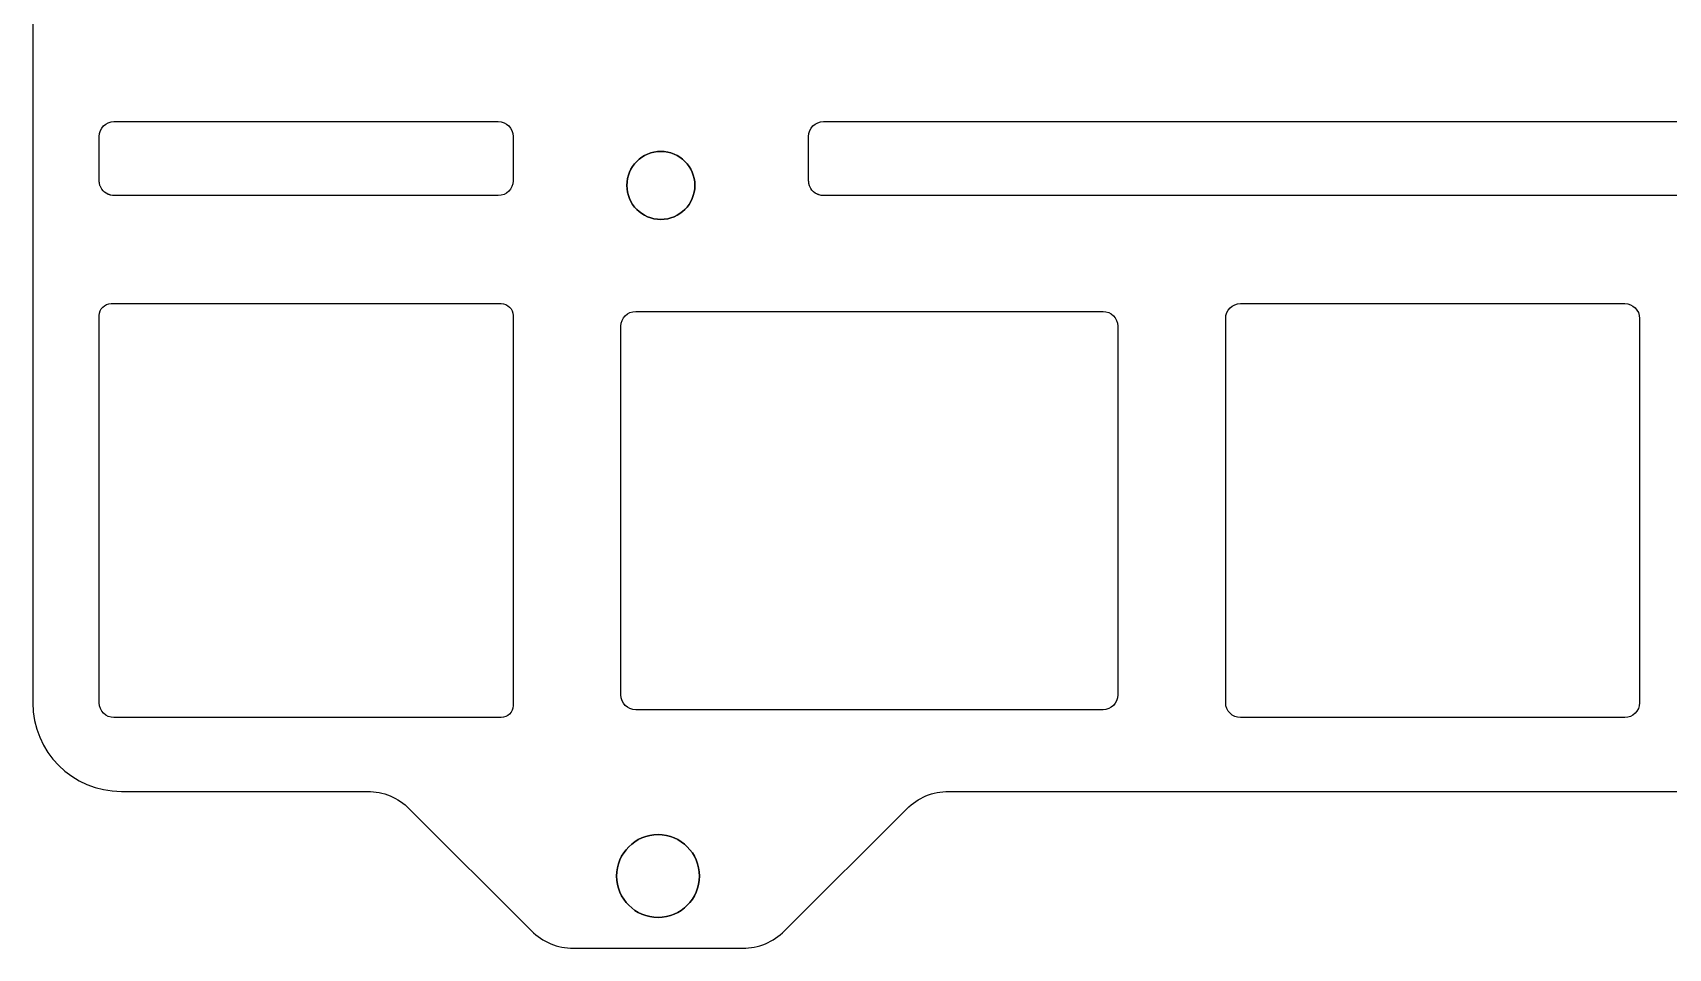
# Model space of a CAD drawing. Header units: millimetres. Extents: x -162 to 185, y -145 to -15.
# Drawn here: x -161.8 to -106.5, y -144.5 to -113.5 of the extents above; entities that cross this region are included whole.
import ezdxf

# ---------------------------------------------------------------- set-up
doc = ezdxf.new("R2010")
doc.units = ezdxf.units.MM
doc.layers.get('0').update_dxf_attribs({"linetype": 'CONTINUOUS'})

msp = doc.modelspace()

# ---------------------------------------------------------------- linework, layer by layer
for p, q in [((-161.83, -23.183), (-161.83, -136.195)), ((-161.83, -23.183), (-161.83, -136.195)), ((-159.08, -116.539), (-146.08, -116.539)), ((-159.08, -116.539), (-146.08, -116.539)), ((-135.08, -116.539), (-65.08, -116.539)), ((-135.08, -116.539), (-65.08, -116.539)), ((-159.58, -118.539), (-159.58, -117.039)), ((-159.58, -118.539), (-159.58, -117.039)), ((-145.58, -117.039), (-145.58, -118.539)), ((-145.58, -117.039), (-145.58, -118.539)), ((-135.58, -118.539), (-135.58, -117.039)), ((-135.58, -118.539), (-135.58, -117.039)), ((-146.08, -119.039), (-159.08, -119.039)), ((-146.08, -119.039), (-159.08, -119.039)), ((-65.08, -119.039), (-135.08, -119.039)), ((-65.08, -119.039), (-135.08, -119.039)), ((-159.176, -122.695), (-145.983, -122.695)), ((-159.176, -122.695), (-145.983, -122.695)), ((-120.972, -122.695), (-107.972, -122.695)), ((-120.972, -122.695), (-107.972, -122.695)), ((-159.58, -136.195), (-159.58, -123.099)), ((-159.58, -136.195), (-159.58, -123.099)), ((-145.58, -123.099), (-145.58, -136.292)), ((-145.58, -123.099), (-145.58, -136.292)), ((-141.43, -122.958), (-125.622, -122.958)), ((-141.43, -122.958), (-125.622, -122.958)), ((-121.472, -136.195), (-121.472, -123.195)), ((-121.472, -136.195), (-121.472, -123.195)), ((-107.472, -123.195), (-107.472, -136.195)), ((-107.472, -123.195), (-107.472, -136.195)), ((-141.93, -135.932), (-141.93, -123.458)), ((-141.93, -135.932), (-141.93, -123.458)), ((-125.122, -123.458), (-125.122, -135.932)), ((-125.122, -123.458), (-125.122, -135.932)), ((-125.622, -136.432), (-141.43, -136.432)), ((-125.622, -136.432), (-141.43, -136.432)), ((-145.983, -136.695), (-159.08, -136.695)), ((-145.983, -136.695), (-159.08, -136.695)), ((-107.972, -136.695), (-120.972, -136.695)), ((-107.972, -136.695), (-120.972, -136.695)), ((-158.83, -139.195), (-150.503, -139.195)), ((-158.83, -139.195), (-150.503, -139.195)), ((-130.846, -139.195), (-48.108, -139.195)), ((-130.846, -139.195), (-48.108, -139.195)), ((-149.089, -139.781), (-144.955, -143.914)), ((-149.089, -139.781), (-144.955, -143.914)), ((-136.394, -143.914), (-132.26, -139.781)), ((-136.394, -143.914), (-132.26, -139.781)), ((-143.541, -144.5), (-137.808, -144.5)), ((-143.541, -144.5), (-137.808, -144.5))]:
    msp.add_line(p, q)
at = {"extrusion": (0, 0, -1)}
for centre, radius in [((140.58, -118.695), 1.15), ((140.675, -142.056), 1.4)]:
    msp.add_circle(centre, radius, dxfattribs=at)
for centre, radius in [((-140.58, -118.695), 1.15), ((-140.675, -142.056), 1.4)]:
    msp.add_circle(centre, radius)
for points in [[(-159.58, -117.039), (-159.58, -116.763), (-159.356, -116.539), (-159.08, -116.539)], [(-159.58, -117.039), (-159.58, -116.763), (-159.356, -116.539), (-159.08, -116.539)], [(-146.08, -116.539), (-145.804, -116.539), (-145.58, -116.763), (-145.58, -117.039)], [(-146.08, -116.539), (-145.804, -116.539), (-145.58, -116.763), (-145.58, -117.039)], [(-135.58, -117.039), (-135.58, -116.763), (-135.356, -116.539), (-135.08, -116.539)], [(-135.58, -117.039), (-135.58, -116.763), (-135.356, -116.539), (-135.08, -116.539)], [(-145.58, -118.539), (-145.58, -118.815), (-145.804, -119.039), (-146.08, -119.039)], [(-145.58, -118.539), (-145.58, -118.815), (-145.804, -119.039), (-146.08, -119.039)], [(-159.58, -123.099), (-159.58, -122.876), (-159.399, -122.695), (-159.176, -122.695)], [(-159.58, -123.099), (-159.58, -122.876), (-159.399, -122.695), (-159.176, -122.695)], [(-145.983, -122.695), (-145.76, -122.695), (-145.58, -122.876), (-145.58, -123.099)], [(-145.983, -122.695), (-145.76, -122.695), (-145.58, -122.876), (-145.58, -123.099)], [(-121.472, -123.195), (-121.472, -122.919), (-121.248, -122.695), (-120.972, -122.695)], [(-121.472, -123.195), (-121.472, -122.919), (-121.248, -122.695), (-120.972, -122.695)], [(-107.972, -122.695), (-107.696, -122.695), (-107.472, -122.919), (-107.472, -123.195)], [(-107.972, -122.695), (-107.696, -122.695), (-107.472, -122.919), (-107.472, -123.195)], [(-141.93, -123.458), (-141.93, -123.182), (-141.706, -122.958), (-141.43, -122.958)], [(-141.93, -123.458), (-141.93, -123.182), (-141.706, -122.958), (-141.43, -122.958)], [(-125.622, -122.958), (-125.346, -122.958), (-125.122, -123.182), (-125.122, -123.458)], [(-125.622, -122.958), (-125.346, -122.958), (-125.122, -123.182), (-125.122, -123.458)], [(-141.43, -136.432), (-141.706, -136.432), (-141.93, -136.209), (-141.93, -135.932)], [(-141.43, -136.432), (-141.706, -136.432), (-141.93, -136.209), (-141.93, -135.932)], [(-125.122, -135.932), (-125.122, -136.209), (-125.346, -136.432), (-125.622, -136.432)], [(-125.122, -135.932), (-125.122, -136.209), (-125.346, -136.432), (-125.622, -136.432)], [(-161.83, -136.195), (-161.83, -137.852), (-160.487, -139.195), (-158.83, -139.195)], [(-161.83, -136.195), (-161.83, -137.852), (-160.487, -139.195), (-158.83, -139.195)], [(-159.08, -136.695), (-159.356, -136.695), (-159.58, -136.471), (-159.58, -136.195)], [(-159.08, -136.695), (-159.356, -136.695), (-159.58, -136.471), (-159.58, -136.195)], [(-145.58, -136.292), (-145.58, -136.515), (-145.76, -136.695), (-145.983, -136.695)], [(-145.58, -136.292), (-145.58, -136.515), (-145.76, -136.695), (-145.983, -136.695)], [(-120.972, -136.695), (-121.248, -136.695), (-121.472, -136.471), (-121.472, -136.195)], [(-120.972, -136.695), (-121.248, -136.695), (-121.472, -136.471), (-121.472, -136.195)], [(-107.472, -136.195), (-107.472, -136.471), (-107.696, -136.695), (-107.972, -136.695)], [(-107.472, -136.195), (-107.472, -136.471), (-107.696, -136.695), (-107.972, -136.695)]]:
    msp.add_open_spline(points, degree=3)
for points, knots in [([(-159.08, -119.039), (-159.117, -119.039), (-159.153, -119.035), (-159.184, -119.028), (-159.195, -119.026), (-159.206, -119.023), (-159.216, -119.02), (-159.219, -119.019), (-159.222, -119.019), (-159.225, -119.018), (-159.23, -119.016), (-159.236, -119.014), (-159.242, -119.012), (-159.245, -119.011), (-159.247, -119.01), (-159.249, -119.009), (-159.251, -119.009), (-159.253, -119.008), (-159.253, -119.008), (-159.254, -119.008), (-159.254, -119.008), (-159.254, -119.008), (-159.254, -119.008), (-159.254, -119.008), (-159.255, -119.008), (-159.255, -119.007), (-159.259, -119.006), (-159.261, -119.005), (-159.262, -119.005), (-159.263, -119.004), (-159.264, -119.004), (-159.264, -119.004), (-159.265, -119.004), (-159.265, -119.004), (-159.265, -119.003), (-159.266, -119.003), (-159.266, -119.003), (-159.272, -119.001), (-159.278, -118.998), (-159.283, -118.996), (-159.37, -118.957), (-159.442, -118.891), (-159.488, -118.827), (-159.51, -118.795), (-159.527, -118.764), (-159.539, -118.737), (-159.545, -118.722), (-159.549, -118.711), (-159.555, -118.694), (-159.559, -118.683), (-159.563, -118.668), (-159.567, -118.652), (-159.568, -118.648), (-159.569, -118.642), (-159.569, -118.642), (-159.569, -118.642), (-159.569, -118.641), (-159.57, -118.64), (-159.57, -118.639), (-159.573, -118.625), (-159.574, -118.618), (-159.574, -118.616), (-159.574, -118.614), (-159.574, -118.613), (-159.578, -118.588), (-159.58, -118.564), (-159.58, -118.539)], [-19, -19, -19, -19, -18.382759, -18.382759, -18.382759, -18.14184, -18.14184, -18.14184, -18.062266, -18.062266, -18.062266, -17.906023, -17.906023, -17.906023, -17.827585, -17.827585, -17.827585, -17.779072, -17.779072, -17.779072, -17.762544, -17.762544, -17.762544, -17.75048, -17.75048, -17.75048, -17.611715, -17.611715, -17.611715, -17.535251, -17.535251, -17.535251, -17.514217, -17.514217, -17.514217, -17.484812, -17.484812, -17.484812, -17.000001, -17.000001, -17.000001, -16.399595, -16.399595, -16.399595, -16.099392, -16.099392, -16.099392, -15.936548, -15.936548, -15.936548, -15.824637, -15.824637, -15.824637, -15.79919, -15.79919, -15.79919, -15.760116, -15.760116, -15.760116, -15.154061, -15.154061, -15.154061, -15, -15, -15, -14, -14, -14, -14]), ([(-159.08, -119.039), (-159.117, -119.039), (-159.153, -119.035), (-159.184, -119.028), (-159.195, -119.026), (-159.206, -119.023), (-159.216, -119.02), (-159.219, -119.019), (-159.222, -119.019), (-159.225, -119.018), (-159.23, -119.016), (-159.236, -119.014), (-159.242, -119.012), (-159.245, -119.011), (-159.247, -119.01), (-159.249, -119.009), (-159.251, -119.009), (-159.253, -119.008), (-159.253, -119.008), (-159.254, -119.008), (-159.254, -119.008), (-159.254, -119.008), (-159.254, -119.008), (-159.254, -119.008), (-159.255, -119.008), (-159.255, -119.007), (-159.259, -119.006), (-159.261, -119.005), (-159.262, -119.005), (-159.263, -119.004), (-159.264, -119.004), (-159.264, -119.004), (-159.265, -119.004), (-159.265, -119.004), (-159.265, -119.003), (-159.266, -119.003), (-159.266, -119.003), (-159.272, -119.001), (-159.278, -118.998), (-159.283, -118.996), (-159.37, -118.957), (-159.442, -118.891), (-159.488, -118.827), (-159.51, -118.795), (-159.527, -118.764), (-159.539, -118.737), (-159.545, -118.722), (-159.549, -118.711), (-159.555, -118.694), (-159.559, -118.683), (-159.563, -118.668), (-159.567, -118.652), (-159.568, -118.648), (-159.569, -118.642), (-159.569, -118.642), (-159.569, -118.642), (-159.569, -118.641), (-159.57, -118.64), (-159.57, -118.639), (-159.573, -118.625), (-159.574, -118.618), (-159.574, -118.616), (-159.574, -118.614), (-159.574, -118.613), (-159.578, -118.588), (-159.58, -118.564), (-159.58, -118.539)], [-19, -19, -19, -19, -18.382759, -18.382759, -18.382759, -18.14184, -18.14184, -18.14184, -18.062266, -18.062266, -18.062266, -17.906023, -17.906023, -17.906023, -17.827585, -17.827585, -17.827585, -17.779072, -17.779072, -17.779072, -17.762544, -17.762544, -17.762544, -17.75048, -17.75048, -17.75048, -17.611715, -17.611715, -17.611715, -17.535251, -17.535251, -17.535251, -17.514217, -17.514217, -17.514217, -17.484812, -17.484812, -17.484812, -17.000001, -17.000001, -17.000001, -16.399595, -16.399595, -16.399595, -16.099392, -16.099392, -16.099392, -15.936548, -15.936548, -15.936548, -15.824637, -15.824637, -15.824637, -15.79919, -15.79919, -15.79919, -15.760116, -15.760116, -15.760116, -15.154061, -15.154061, -15.154061, -15, -15, -15, -14, -14, -14, -14]), ([(-135.08, -119.039), (-135.136, -119.039), (-135.19, -119.028), (-135.224, -119.018), (-135.227, -119.017), (-135.23, -119.016), (-135.233, -119.015), (-135.234, -119.015), (-135.235, -119.015), (-135.236, -119.014), (-135.239, -119.013), (-135.242, -119.012), (-135.245, -119.011), (-135.246, -119.011), (-135.248, -119.01), (-135.249, -119.01), (-135.249, -119.01), (-135.249, -119.01), (-135.25, -119.01), (-135.251, -119.009), (-135.253, -119.008), (-135.254, -119.008), (-135.254, -119.008), (-135.255, -119.008), (-135.255, -119.008), (-135.255, -119.008), (-135.255, -119.008), (-135.255, -119.008), (-135.256, -119.007), (-135.262, -119.005), (-135.265, -119.004), (-135.266, -119.004), (-135.266, -119.003), (-135.266, -119.003), (-135.27, -119.002), (-135.274, -119), (-135.277, -118.999), (-135.28, -118.998), (-135.282, -118.997), (-135.283, -118.996), (-135.383, -118.952), (-135.462, -118.872), (-135.506, -118.8), (-135.527, -118.767), (-135.54, -118.736), (-135.55, -118.711), (-135.552, -118.704), (-135.555, -118.695), (-135.559, -118.684), (-135.562, -118.675), (-135.565, -118.664), (-135.567, -118.653), (-135.568, -118.651), (-135.568, -118.649), (-135.569, -118.647), (-135.569, -118.645), (-135.57, -118.642), (-135.57, -118.642), (-135.57, -118.642), (-135.57, -118.641), (-135.57, -118.641), (-135.57, -118.641), (-135.57, -118.641), (-135.57, -118.641), (-135.57, -118.641), (-135.57, -118.641), (-135.57, -118.64), (-135.57, -118.64), (-135.571, -118.637), (-135.571, -118.634), (-135.571, -118.633), (-135.572, -118.632), (-135.572, -118.631), (-135.572, -118.631), (-135.572, -118.63), (-135.572, -118.63), (-135.573, -118.626), (-135.574, -118.621), (-135.574, -118.618), (-135.574, -118.616), (-135.575, -118.614), (-135.575, -118.613), (-135.578, -118.588), (-135.58, -118.564), (-135.58, -118.539)], [-19, -19, -19, -19, -18.070153, -18.070153, -18.070153, -17.987638, -17.987638, -17.987638, -17.961793, -17.961793, -17.961793, -17.877643, -17.877643, -17.877643, -17.841918, -17.841918, -17.841918, -17.830722, -17.830722, -17.830722, -17.782648, -17.782648, -17.782648, -17.762619, -17.762619, -17.762619, -17.751085, -17.751085, -17.751085, -17.514217, -17.514217, -17.514217, -17.494105, -17.494105, -17.494105, -17.188742, -17.188742, -17.188742, -17, -17, -17, -16.313972, -16.313972, -16.313972, -15.995588, -15.995588, -15.995588, -15.906998, -15.906998, -15.906998, -15.826142, -15.826142, -15.826142, -15.812666, -15.812666, -15.812666, -15.79919, -15.79919, -15.79919, -15.781431, -15.781431, -15.781431, -15.770115, -15.770115, -15.770115, -15.758361, -15.758361, -15.758361, -15.586073, -15.586073, -15.586073, -15.512814, -15.512814, -15.512814, -15.488331, -15.488331, -15.488331, -15.150059, -15.150059, -15.150059, -15, -15, -15, -14, -14, -14, -14]), ([(-135.08, -119.039), (-135.136, -119.039), (-135.19, -119.028), (-135.224, -119.018), (-135.227, -119.017), (-135.23, -119.016), (-135.233, -119.015), (-135.234, -119.015), (-135.235, -119.015), (-135.236, -119.014), (-135.239, -119.013), (-135.242, -119.012), (-135.245, -119.011), (-135.246, -119.011), (-135.248, -119.01), (-135.249, -119.01), (-135.249, -119.01), (-135.249, -119.01), (-135.25, -119.01), (-135.251, -119.009), (-135.253, -119.008), (-135.254, -119.008), (-135.254, -119.008), (-135.255, -119.008), (-135.255, -119.008), (-135.255, -119.008), (-135.255, -119.008), (-135.255, -119.008), (-135.256, -119.007), (-135.262, -119.005), (-135.265, -119.004), (-135.266, -119.004), (-135.266, -119.003), (-135.266, -119.003), (-135.27, -119.002), (-135.274, -119), (-135.277, -118.999), (-135.28, -118.998), (-135.282, -118.997), (-135.283, -118.996), (-135.383, -118.952), (-135.462, -118.872), (-135.506, -118.8), (-135.527, -118.767), (-135.54, -118.736), (-135.55, -118.711), (-135.552, -118.704), (-135.555, -118.695), (-135.559, -118.684), (-135.562, -118.675), (-135.565, -118.664), (-135.567, -118.653), (-135.568, -118.651), (-135.568, -118.649), (-135.569, -118.647), (-135.569, -118.645), (-135.57, -118.642), (-135.57, -118.642), (-135.57, -118.642), (-135.57, -118.641), (-135.57, -118.641), (-135.57, -118.641), (-135.57, -118.641), (-135.57, -118.641), (-135.57, -118.641), (-135.57, -118.641), (-135.57, -118.64), (-135.57, -118.64), (-135.571, -118.637), (-135.571, -118.634), (-135.571, -118.633), (-135.572, -118.632), (-135.572, -118.631), (-135.572, -118.631), (-135.572, -118.63), (-135.572, -118.63), (-135.573, -118.626), (-135.574, -118.621), (-135.574, -118.618), (-135.574, -118.616), (-135.575, -118.614), (-135.575, -118.613), (-135.578, -118.588), (-135.58, -118.564), (-135.58, -118.539)], [-19, -19, -19, -19, -18.070153, -18.070153, -18.070153, -17.987638, -17.987638, -17.987638, -17.961793, -17.961793, -17.961793, -17.877643, -17.877643, -17.877643, -17.841918, -17.841918, -17.841918, -17.830722, -17.830722, -17.830722, -17.782648, -17.782648, -17.782648, -17.762619, -17.762619, -17.762619, -17.751085, -17.751085, -17.751085, -17.514217, -17.514217, -17.514217, -17.494105, -17.494105, -17.494105, -17.188742, -17.188742, -17.188742, -17, -17, -17, -16.313972, -16.313972, -16.313972, -15.995588, -15.995588, -15.995588, -15.906998, -15.906998, -15.906998, -15.826142, -15.826142, -15.826142, -15.812666, -15.812666, -15.812666, -15.79919, -15.79919, -15.79919, -15.781431, -15.781431, -15.781431, -15.770115, -15.770115, -15.770115, -15.758361, -15.758361, -15.758361, -15.586073, -15.586073, -15.586073, -15.512814, -15.512814, -15.512814, -15.488331, -15.488331, -15.488331, -15.150059, -15.150059, -15.150059, -15, -15, -15, -14, -14, -14, -14]), ([(-150.503, -139.195), (-150.24, -139.195), (-149.98, -139.247), (-149.495, -139.448), (-149.275, -139.595), (-149.089, -139.781)], [0, 0, 0, 0, 0.0788512, 0.0788512, 0.1577024, 0.1577024, 0.1577024, 0.1577024]), ([(-150.503, -139.195), (-150.24, -139.195), (-149.98, -139.247), (-149.495, -139.448), (-149.275, -139.595), (-149.089, -139.781)], [0, 0, 0, 0, 0.0788512, 0.0788512, 0.1577024, 0.1577024, 0.1577024, 0.1577024]), ([(-132.26, -139.781), (-132.075, -139.595), (-131.854, -139.448), (-131.369, -139.247), (-131.109, -139.195), (-130.846, -139.195)], [0, 0, 0, 0, 0.0788512, 0.0788512, 0.1577024, 0.1577024, 0.1577024, 0.1577024]), ([(-132.26, -139.781), (-132.075, -139.595), (-131.854, -139.448), (-131.369, -139.247), (-131.109, -139.195), (-130.846, -139.195)], [0, 0, 0, 0, 0.0788512, 0.0788512, 0.1577024, 0.1577024, 0.1577024, 0.1577024]), ([(-144.955, -143.914), (-144.769, -144.1), (-144.549, -144.248), (-144.064, -144.449), (-143.804, -144.5), (-143.541, -144.5)], [0, 0, 0, 0, 0.0788512, 0.0788512, 0.1577024, 0.1577024, 0.1577024, 0.1577024]), ([(-144.955, -143.914), (-144.769, -144.1), (-144.549, -144.248), (-144.064, -144.449), (-143.804, -144.5), (-143.541, -144.5)], [0, 0, 0, 0, 0.0788512, 0.0788512, 0.1577024, 0.1577024, 0.1577024, 0.1577024]), ([(-137.808, -144.5), (-137.545, -144.5), (-137.285, -144.449), (-136.8, -144.248), (-136.58, -144.1), (-136.394, -143.914)], [0, 0, 0, 0, 0.0788512, 0.0788512, 0.1577024, 0.1577024, 0.1577024, 0.1577024]), ([(-137.808, -144.5), (-137.545, -144.5), (-137.285, -144.449), (-136.8, -144.248), (-136.58, -144.1), (-136.394, -143.914)], [0, 0, 0, 0, 0.0788512, 0.0788512, 0.1577024, 0.1577024, 0.1577024, 0.1577024])]:
    msp.add_open_spline(points, degree=3, knots=knots)

doc.saveas('drawing.dxf')
